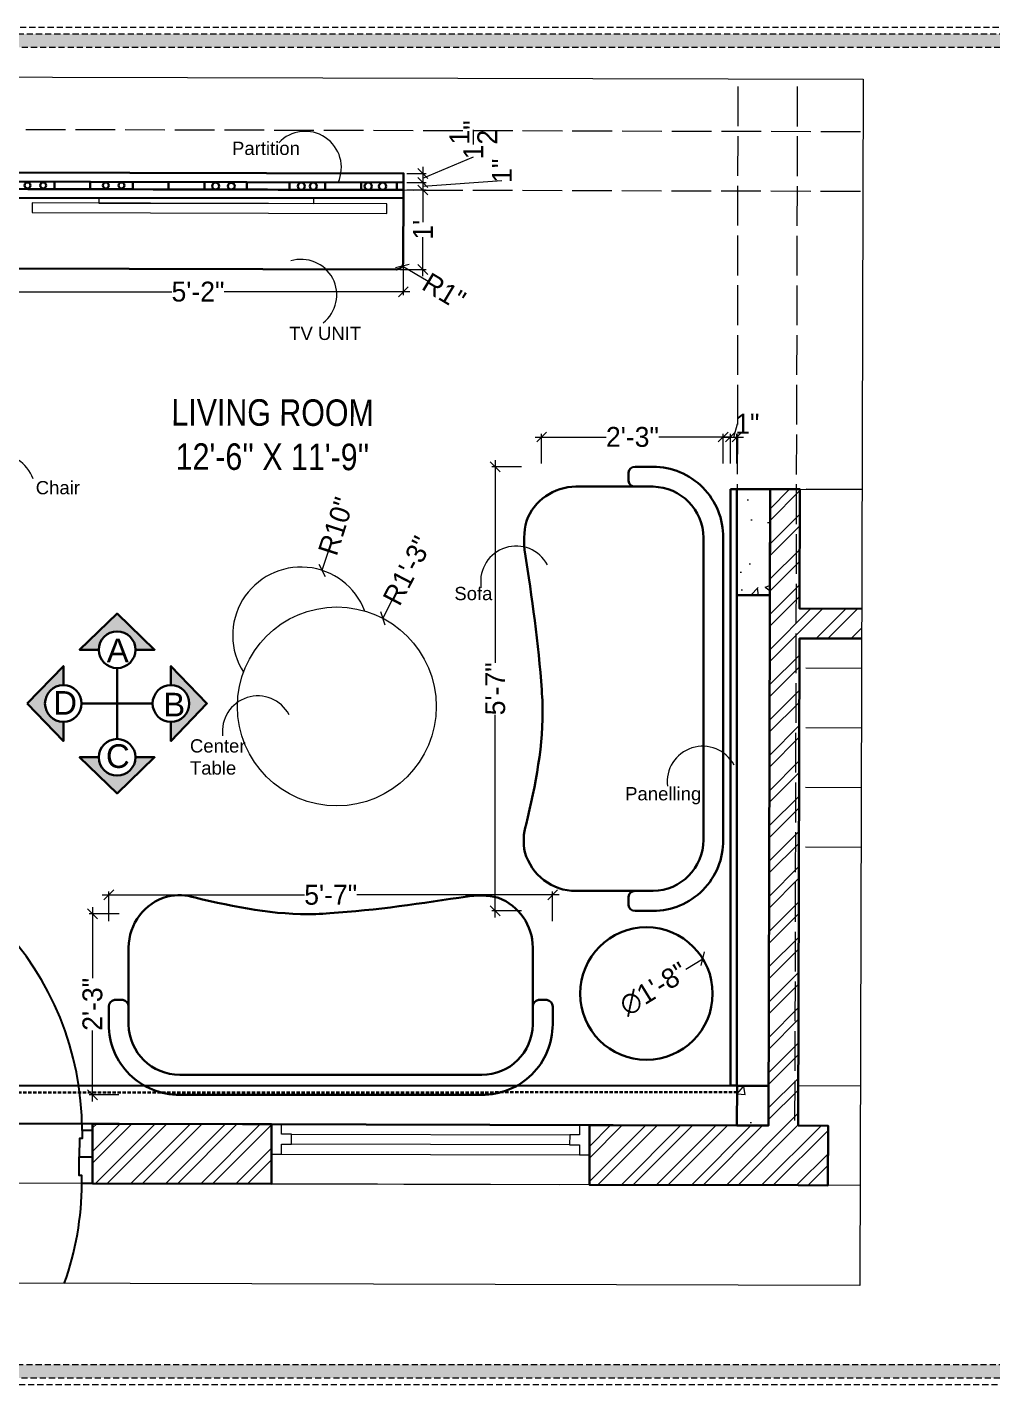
# Model space of a CAD drawing. Header units: millimetres. Extents: x 35877 to 3066687, y -650199 to -40525.
# Drawn here: x 147423.2 to 147568.8, y -179311.9 to -179107.1 of the extents above; entities that cross this region are included whole.
import ezdxf

# ---------------------------------------------------------------- set-up
doc = ezdxf.new("R2010")
doc.units = ezdxf.units.MM
doc.header["$MEASUREMENT"] = 0
doc.header["$PDMODE"] = 35
for name, pattern in [('00 . GROUND FLOOR$0$DASHED', [0.75, 0.5, -0.25]), ('ACAD_ISO02W100', [15, 12, -3]), ('DASHED', [0.75, 0.5, -0.25]), ('DASHEDX2', [1.5, 1, -0.5])]:
    doc.linetypes.add(name, pattern=pattern)
doc.layers.get('Defpoints').update_dxf_attribs({"color": 220})
for name, color, linetype in [('AR DOOR', 40, 'Continuous'), ('AR ELE-5', 134, 'Continuous'), ('AR HATCH-7', 7, 'Continuous')]:
    doc.layers.add(name, color=color, linetype=linetype)
for name, color, linetype, lineweight in [('dim05', 1, 'Continuous', 13), ('Dimension', 10, 'DASHEDX2', 20), ('ELEC.', 5, 'Continuous', 20), ('FIRST FLOOR ( DW_RAIL )', 7, 'Continuous', 9), ('FIRST FLOOR ( TEXT )', 7, 'Continuous', 9), ('FUR1', 22, 'Continuous', 0), ('FURNITURE', 32, 'Continuous', 9), ('furniture dimensions', 1, 'DASHED', 0), ('FURNITURE-1', 252, 'Continuous', 13), ('GDR_FLOATING COLUMN', 3, 'Continuous', 18), ('GROUND FLOOR', 7, 'Continuous', 9), ('GROUND FLOOR  ( PLINE )', 251, 'Continuous', 30), ('GROUND FLOOR ( DW_RAIL )', 7, 'Continuous', 9), ('GROUND FLOOR ( STAIR )', 251, 'Continuous', 9), ('Labelling', 1, 'Continuous', 25), ('Text', 7, 'Continuous', 15), ('wall', 7, 'Continuous', 30), ('XX~SLAB ( BEAM )~ ( DIM )', 7, 'Continuous', 9)]:
    doc.layers.add(name, color=color, linetype=linetype, lineweight=lineweight)
doc.styles.add('Arial', font='arial.ttf')
doc.styles.add('century g', font='GOTHIC.TTF')
doc.styles.add('KATHA', font='swissc.ttf')
doc.styles.get("Standard").update_dxf_attribs({"font": 'arial.ttf', "height": 6})
doc.dimstyles.new('Archana', dxfattribs={"dimtxt": 2, "dimasz": 0.75, "dimexe": 0.5, "dimexo": 0.5, "dimgap": 0, "dimtad": 0, "dimzin": 0, "dimdsep": 46, "dimlunit": 4, "dimtxsty": 'century g', "dimblk": 'OBLIQUE', "dimcen": 0, "dimdle": 1, "dimclrd": 256, "dimclre": 256, "dimclrt": 256, "dimadec": 0, "dimazin": 0, "dimtfac": 1, "dimtofl": 0, "dimtmove": 1, "dimatfit": 3, "dimfxl": 1, "dimfxlon": 1, "dimtolj": 1, "dimtzin": 0, "dimlwd": -1, "dimlwe": -1, "dimarcsym": 0})

# ---------------------------------------------------------------- blocks, each defined once
blk = doc.blocks.new('*U20')
for points in [[(0, 0), (0, 1120), (30, 1120), (30, 0)], [(-40, 0), (0, 0), (0, -30), (10, -30), (10, -100), (-40, -100)], [(1160, 0), (1120, 0), (1120, -30), (1110, -30), (1110, -100), (1160, -100)]]:
    blk.add_lwpolyline(points, close=True)
at = {"layer": 'AR ELE-5', "linetype": 'ByBlock', "ltscale": 15}
blk.add_arc((-1.6, -0.7), 1121.6, 0.0347, 87.627, dxfattribs=at)
blk = doc.blocks.new('_Oblique')
at = {"layer": 'wall', "color": 0, "lineweight": -2}
blk.add_line((-0.5, -0.5), (0.5, 0.5), dxfattribs=at)
blk = doc.blocks.new('*D278')
at = {"layer": 'Defpoints', "color": 0, "linetype": 'Continuous', "lineweight": 0, "transparency": 16777216}
for p in [(147479.98, -179129.17, 0.05), (147479.98, -179130.56, 0.05), (147482.91, -179130.56)]:
    blk.add_point(p, dxfattribs=at)
at = {"layer": 'furniture dimensions', "color": 5, "linetype": 'Continuous', "transparency": 16777216}
for p, q in [((147482.91, -179129.87), (147490.52, -179126.65)), ((147482.91, -179128.17), (147482.91, -179131.56)), ((147480.48, -179130.56), (147483.41, -179130.56))]:
    blk.add_line(p, q, dxfattribs=at)
at = {"layer": 'furniture dimensions', "color": 5, "linetype": 'ByBlock', "transparency": 16777216}
blk.add_line((147480.48, -179129.17), (147483.41, -179129.17), dxfattribs=at)
at = {"layer": 'furniture dimensions', "color": 5, "linetype": 'Continuous', "transparency": 16777216, "xscale": 1.5, "yscale": 1.5, "zscale": 1.5}
for p, rotation in [((147482.91, -179129.17), 90), ((147482.91, -179130.56), 270)]:
    blk.add_blockref('_Oblique', p, dxfattribs=dict(at, rotation=rotation))
at = {"layer": 'furniture dimensions', "linetype": 'Continuous', "lineweight": 0, "transparency": 16777216, "insert": (147490.52, -179124.11), "char_height": 3, "attachment_point": 5, "rotation": 90, "style": 'century g'}
blk.add_mtext('\\A1;1{\\H1x;\\S1/2;}"', dxfattribs=at)
blk = doc.blocks.new('*D279')
at = {"layer": 'Defpoints', "color": 0, "linetype": 'Continuous', "lineweight": 0, "transparency": 16777216}
for p in [(147479.97, -179131.67, 0.05), (147478.94, -179143.67, 0.05), (147482.91, -179143.67)]:
    blk.add_point(p, dxfattribs=at)
at = {"layer": 'furniture dimensions', "color": 5, "linetype": 'Continuous', "transparency": 16777216}
for p, q in [((147482.91, -179130.67), (147482.91, -179136.53)), ((147482.91, -179144.67), (147482.91, -179138.81)), ((147479.44, -179143.67), (147483.41, -179143.67))]:
    blk.add_line(p, q, dxfattribs=at)
at = {"layer": 'furniture dimensions', "color": 5, "linetype": 'ByBlock', "transparency": 16777216}
blk.add_line((147480.47, -179131.67), (147483.41, -179131.67), dxfattribs=at)
at = {"layer": 'furniture dimensions', "color": 5, "linetype": 'Continuous', "transparency": 16777216, "xscale": 1.5, "yscale": 1.5, "zscale": 1.5}
for p, rotation in [((147482.91, -179131.67), 90), ((147482.91, -179143.67), 270)]:
    blk.add_blockref('_Oblique', p, dxfattribs=dict(at, rotation=rotation))
at = {"layer": 'furniture dimensions', "linetype": 'Continuous', "lineweight": 0, "transparency": 16777216, "insert": (147482.91, -179137.67), "char_height": 3, "attachment_point": 5, "rotation": 90, "style": 'century g'}
blk.add_mtext("\\A1;1'", dxfattribs=at)
blk = doc.blocks.new('*D288')
at = {"layer": 'Defpoints', "color": 0, "linetype": 'Continuous', "lineweight": 0, "transparency": 16777216}
for p in [(147417.97, -179140.52, 0.05), (147479.95, -179141.04, 0.05), (147479.95, -179147.02)]:
    blk.add_point(p, dxfattribs=at)
at = {"layer": 'furniture dimensions', "color": 5, "linetype": 'ByBlock', "transparency": 16777216}
blk.add_line((147417.97, -179143.02), (147417.97, -179147.52), dxfattribs=at)
at = {"layer": 'furniture dimensions', "color": 5, "linetype": 'Continuous', "transparency": 16777216}
for p, q in [((147479.95, -179143.02), (147479.95, -179147.52)), ((147416.97, -179147.02), (147445.02, -179147.02)), ((147480.95, -179147.02), (147452.89, -179147.02))]:
    blk.add_line(p, q, dxfattribs=at)
at = {"layer": 'furniture dimensions', "color": 5, "linetype": 'Continuous', "transparency": 16777216, "xscale": 1.5, "yscale": 1.5, "zscale": 1.5, "rotation": 180}
blk.add_blockref('_Oblique', (147417.97, -179147.02), dxfattribs=at)
at = {"layer": 'furniture dimensions', "color": 5, "linetype": 'Continuous', "transparency": 16777216, "xscale": 1.5, "yscale": 1.5, "zscale": 1.5}
blk.add_blockref('_Oblique', (147479.95, -179147.02), dxfattribs=at)
at = {"layer": 'furniture dimensions', "linetype": 'Continuous', "lineweight": 0, "transparency": 16777216, "insert": (147448.96, -179147.02), "char_height": 3, "attachment_point": 5, "style": 'century g'}
blk.add_mtext('\\A1;5\'-2"', dxfattribs=at)
blk = doc.blocks.new('maya')
at = {"layer": 'Dimension', "true_color": 0xd39e00, "transparency": 33554687}
h = blk.add_hatch(color=42, dxfattribs=at)
h.paths.add_polyline_path([(148081.66, -180873.98), (148081.66, -181093.67), (148393.79, -181093.67), (148393.79, -180873.98)])
h.paths.add_polyline_path([(148083.85, -180876.17), (148391.6, -180876.17), (148391.6, -181091.48), (148083.85, -181091.48)], flags=16)
at = {"layer": 'Dimension', "color": 42, "true_color": 0xd39e00, "transparency": 33554687, "elevation": 0.12}
for points in [[(148080.57, -180872.88), (148394.88, -180872.88), (148394.88, -181094.77), (148080.57, -181094.77)], [(148081.66, -180873.98), (148393.79, -180873.98), (148393.79, -181093.67), (148081.66, -181093.67)], [(148083.85, -180876.17), (148391.6, -180876.17), (148391.6, -181091.48), (148083.85, -181091.48)]]:
    blk.add_lwpolyline(points, close=True, dxfattribs=at)
blk = doc.blocks.new('*D369')
at = {"layer": 'Defpoints', "color": 0, "linetype": 'Continuous', "lineweight": 0, "transparency": 16777216}
for p in [(147502.49, -179238.02), (147435.49, -179256.22, 2.39), (147502.49, -179257.57, 2.39)]:
    blk.add_point(p, dxfattribs=at)
at = {"layer": 'furniture dimensions', "color": 5, "linetype": 'ByBlock', "transparency": 16777216}
blk.add_line((147435.49, -179241.99), (147435.49, -179237.52), dxfattribs=at)
at = {"layer": 'furniture dimensions', "color": 5, "linetype": 'Continuous', "transparency": 16777216}
for p, q in [((147502.49, -179241.99), (147502.49, -179237.52)), ((147434.49, -179238.02), (147465.06, -179238.02)), ((147503.49, -179238.02), (147472.93, -179238.02))]:
    blk.add_line(p, q, dxfattribs=at)
at = {"layer": 'furniture dimensions', "color": 5, "linetype": 'Continuous', "transparency": 16777216, "xscale": 1.5, "yscale": 1.5, "zscale": 1.5, "rotation": 180}
blk.add_blockref('_Oblique', (147435.49, -179238.02), dxfattribs=at)
at = {"layer": 'furniture dimensions', "color": 5, "linetype": 'Continuous', "transparency": 16777216, "xscale": 1.5, "yscale": 1.5, "zscale": 1.5}
blk.add_blockref('_Oblique', (147502.49, -179238.02), dxfattribs=at)
at = {"layer": 'furniture dimensions', "linetype": 'Continuous', "lineweight": 0, "transparency": 16777216, "insert": (147468.99, -179238.02), "char_height": 3, "attachment_point": 5, "style": 'century g'}
blk.add_mtext('\\A1;5\'-7"', dxfattribs=at)
blk = doc.blocks.new('*D370')
at = {"layer": 'Defpoints', "color": 0, "linetype": 'Continuous', "lineweight": 0, "transparency": 16777216}
for p in [(147493.83, -179173.43), (147515.34, -179173.43, 3.75), (147515.34, -179240.43, 2.39)]:
    blk.add_point(p, dxfattribs=at)
at = {"layer": 'furniture dimensions', "color": 5, "linetype": 'Continuous', "transparency": 16777216}
for p, q in [((147497.77, -179173.43), (147493.33, -179173.43)), ((147493.83, -179172.43), (147493.83, -179203)), ((147493.83, -179241.43), (147493.83, -179210.86))]:
    blk.add_line(p, q, dxfattribs=at)
at = {"layer": 'furniture dimensions', "color": 5, "linetype": 'ByBlock', "transparency": 16777216}
blk.add_line((147497.8, -179240.43), (147493.33, -179240.43), dxfattribs=at)
at = {"layer": 'furniture dimensions', "color": 5, "linetype": 'Continuous', "transparency": 16777216, "xscale": 1.5, "yscale": 1.5, "zscale": 1.5}
for p, rotation in [((147493.83, -179173.43), 90), ((147493.83, -179240.43), 270)]:
    blk.add_blockref('_Oblique', p, dxfattribs=dict(at, rotation=rotation))
at = {"layer": 'furniture dimensions', "linetype": 'Continuous', "lineweight": 0, "transparency": 16777216, "insert": (147493.83, -179206.93), "char_height": 3, "attachment_point": 5, "rotation": 90, "style": 'century g'}
blk.add_mtext('\\A1;5\'-7"', dxfattribs=at)
blk = doc.blocks.new('*D371')
at = {"layer": 'Defpoints', "color": 0, "linetype": 'Continuous', "lineweight": 0, "transparency": 16777216}
for p in [(147525.14, -179247.65), (147508.13, -179258.17)]:
    blk.add_point(p, dxfattribs=at)
at = {"layer": 'furniture dimensions', "color": 5, "linetype": 'Continuous', "transparency": 16777216}
blk.add_line((147522.59, -179249.22), (147525.14, -179247.65), dxfattribs=at)
at = {"layer": 'furniture dimensions', "color": 5, "linetype": 'Continuous', "transparency": 16777216, "xscale": 1.5, "yscale": 1.5, "zscale": 1.5, "rotation": 31.73882709849194}
blk.add_blockref('_Oblique', (147525.14, -179247.65), dxfattribs=at)
at = {"layer": 'furniture dimensions', "linetype": 'Continuous', "lineweight": 0, "transparency": 16777216, "insert": (147517.73, -179252.23), "char_height": 3, "attachment_point": 5, "rotation": 31.7388, "style": 'century g'}
blk.add_mtext('\\A1;∅1\'-8"', dxfattribs=at)
blk = doc.blocks.new('*D372')
at = {"layer": 'Defpoints', "color": 0, "linetype": 'Continuous', "lineweight": 0, "transparency": 16777216}
for p in [(147463.7, -179240.89, 1.38), (147433.04, -179268.18), (147463.73, -179268.18, 1.87)]:
    blk.add_point(p, dxfattribs=at)
at = {"layer": 'furniture dimensions', "color": 5, "linetype": 'ByBlock', "transparency": 16777216}
blk.add_line((147437.04, -179240.89), (147432.54, -179240.89), dxfattribs=at)
at = {"layer": 'furniture dimensions', "color": 5, "linetype": 'Continuous', "transparency": 16777216}
for p, q in [((147433.04, -179239.89), (147433.04, -179250.58)), ((147433.04, -179269.18), (147433.04, -179258.49)), ((147437.03, -179268.18), (147432.54, -179268.18))]:
    blk.add_line(p, q, dxfattribs=at)
at = {"layer": 'furniture dimensions', "color": 5, "linetype": 'Continuous', "transparency": 16777216, "xscale": 1.5, "yscale": 1.5, "zscale": 1.5}
for p, rotation in [((147433.04, -179240.89), 90), ((147433.04, -179268.18), 270)]:
    blk.add_blockref('_Oblique', p, dxfattribs=dict(at, rotation=rotation))
at = {"layer": 'furniture dimensions', "linetype": 'Continuous', "lineweight": 0, "transparency": 16777216, "insert": (147433.04, -179254.53), "char_height": 3, "attachment_point": 5, "rotation": 90, "style": 'century g'}
blk.add_mtext('\\A1;2\'-3"', dxfattribs=at)
blk = doc.blocks.new('*D373')
at = {"layer": 'Defpoints', "color": 0, "linetype": 'Continuous', "lineweight": 0, "transparency": 16777216}
for p in [(147528.23, -179168.94), (147500.83, -179206.86, 1.5), (147528.23, -179206.93, 1.54)]:
    blk.add_point(p, dxfattribs=at)
at = {"layer": 'furniture dimensions', "color": 5, "linetype": 'Continuous', "transparency": 16777216}
for p, q in [((147499.83, -179168.94), (147510.58, -179168.94)), ((147529.23, -179168.94), (147518.49, -179168.94)), ((147528.23, -179172.93), (147528.23, -179168.44))]:
    blk.add_line(p, q, dxfattribs=at)
at = {"layer": 'furniture dimensions', "color": 5, "linetype": 'ByBlock', "transparency": 16777216}
blk.add_line((147500.83, -179172.93), (147500.83, -179168.44), dxfattribs=at)
at = {"layer": 'furniture dimensions', "color": 5, "linetype": 'Continuous', "transparency": 16777216, "xscale": 1.5, "yscale": 1.5, "zscale": 1.5, "rotation": 180}
blk.add_blockref('_Oblique', (147500.83, -179168.94), dxfattribs=at)
at = {"layer": 'furniture dimensions', "color": 5, "linetype": 'Continuous', "transparency": 16777216, "xscale": 1.5, "yscale": 1.5, "zscale": 1.5}
blk.add_blockref('_Oblique', (147528.23, -179168.94), dxfattribs=at)
at = {"layer": 'furniture dimensions', "linetype": 'Continuous', "lineweight": 0, "transparency": 16777216, "insert": (147514.53, -179168.94), "char_height": 3, "attachment_point": 5, "style": 'century g'}
blk.add_mtext('\\A1;2\'-3"', dxfattribs=at)
blk = doc.blocks.new('*D374')
at = {"layer": 'Defpoints', "color": 0, "linetype": 'Continuous', "lineweight": 0, "transparency": 16777216}
for p in [(147476.84, -179196.28, 0.12), (147469.92, -179209.58, 0.12)]:
    blk.add_point(p, dxfattribs=at)
at = {"layer": 'furniture dimensions', "color": 5, "linetype": 'Continuous', "transparency": 16777216}
blk.add_line((147478.23, -179193.62), (147476.84, -179196.28), dxfattribs=at)
at = {"layer": 'furniture dimensions', "color": 5, "linetype": 'Continuous', "transparency": 16777216, "xscale": 1.5, "yscale": 1.5, "zscale": 1.5, "rotation": 242.5170830313017}
blk.add_blockref('_Oblique', (147476.84, -179196.28), dxfattribs=at)
at = {"layer": 'furniture dimensions', "linetype": 'Continuous', "lineweight": 0, "transparency": 16777216, "insert": (147480.58, -179189.1), "char_height": 3, "attachment_point": 5, "rotation": 62.5171, "style": 'century g'}
blk.add_mtext('\\A1;R1\'-3"', dxfattribs=at)
blk = doc.blocks.new('*D375')
at = {"layer": 'Defpoints', "color": 0, "linetype": 'Continuous', "lineweight": 0, "transparency": 16777216}
for p in [(147467.67, -179189.06, 0.12), (147464.51, -179198.87, 0.12)]:
    blk.add_point(p, dxfattribs=at)
at = {"layer": 'furniture dimensions', "color": 5, "linetype": 'Continuous', "transparency": 16777216}
blk.add_line((147468.59, -179186.2), (147467.67, -179189.06), dxfattribs=at)
at = {"layer": 'furniture dimensions', "color": 5, "linetype": 'Continuous', "transparency": 16777216, "xscale": 1.5, "yscale": 1.5, "zscale": 1.5, "rotation": 252.1564000647287}
blk.add_blockref('_Oblique', (147467.67, -179189.06), dxfattribs=at)
at = {"layer": 'furniture dimensions', "linetype": 'Continuous', "lineweight": 0, "transparency": 16777216, "insert": (147469.81, -179182.4), "char_height": 3, "attachment_point": 5, "rotation": 72.1564, "style": 'century g'}
blk.add_mtext('\\A1;R10"', dxfattribs=at)
blk = doc.blocks.new('*D376')
at = {"layer": 'Defpoints', "color": 0, "linetype": 'Continuous', "lineweight": 0, "transparency": 16777216}
for p in [(147479.98, -179130.56, 0.05), (147479.97, -179131.67, 0.05), (147482.91, -179131.67)]:
    blk.add_point(p, dxfattribs=at)
at = {"layer": 'furniture dimensions', "color": 5, "linetype": 'ByBlock', "transparency": 16777216}
blk.add_line((147480.48, -179130.56), (147483.41, -179130.56), dxfattribs=at)
at = {"layer": 'furniture dimensions', "color": 5, "linetype": 'Continuous', "transparency": 16777216}
for p, q in [((147482.91, -179129.56), (147482.91, -179132.67)), ((147482.91, -179131.12), (147494.82, -179130.22)), ((147480.47, -179131.67), (147483.41, -179131.67))]:
    blk.add_line(p, q, dxfattribs=at)
at = {"layer": 'furniture dimensions', "color": 5, "linetype": 'Continuous', "transparency": 16777216, "xscale": 1.5, "yscale": 1.5, "zscale": 1.5}
for p, rotation in [((147482.91, -179130.56), 90), ((147482.91, -179131.67), 270)]:
    blk.add_blockref('_Oblique', p, dxfattribs=dict(at, rotation=rotation))
at = {"layer": 'furniture dimensions', "linetype": 'Continuous', "lineweight": 0, "transparency": 16777216, "insert": (147494.82, -179128.77), "char_height": 3, "attachment_point": 5, "rotation": 90, "style": 'century g'}
blk.add_mtext('\\A1;1"', dxfattribs=at)
blk = doc.blocks.new('*D378')
at = {"layer": 'Defpoints', "color": 0, "linetype": 'Continuous', "lineweight": 0, "transparency": 16777216}
for p in [(147478.95, -179142.66, 0.05), (147479.8, -179143.18, 0.05)]:
    blk.add_point(p, dxfattribs=at)
at = {"layer": 'furniture dimensions', "color": 5, "linetype": 'Continuous', "transparency": 16777216}
blk.add_line((147483.69, -179145.5), (147479.8, -179143.18), dxfattribs=at)
at = {"layer": 'furniture dimensions', "color": 5, "linetype": 'Continuous', "transparency": 16777216, "xscale": 1.5, "yscale": 1.5, "zscale": 1.5, "rotation": 149.0971470180301}
blk.add_blockref('_Oblique', (147479.8, -179143.18), dxfattribs=at)
at = {"layer": 'furniture dimensions', "linetype": 'Continuous', "lineweight": 0, "transparency": 16777216, "insert": (147486.11, -179146.95), "char_height": 3, "attachment_point": 5, "rotation": 329.0971, "style": 'century g'}
blk.add_mtext('\\A1;R1"', dxfattribs=at)
blk = doc.blocks.new('*D895')
at = {"layer": 'Defpoints', "color": 0, "linetype": 'Continuous', "lineweight": 0, "transparency": 16777216}
for p in [(147530.31, -179168.94), (147529.31, -179176.8, 0.05), (147530.31, -179176.8, 0.05)]:
    blk.add_point(p, dxfattribs=at)
at = {"layer": 'furniture dimensions', "color": 5, "linetype": 'Continuous', "transparency": 16777216}
for p, q in [((147529.81, -179168.94), (147530.41, -179166.94)), ((147528.31, -179168.94), (147531.31, -179168.94)), ((147530.31, -179172.94), (147530.31, -179168.44))]:
    blk.add_line(p, q, dxfattribs=at)
at = {"layer": 'furniture dimensions', "color": 5, "linetype": 'ByBlock', "transparency": 16777216}
blk.add_line((147529.31, -179172.94), (147529.31, -179168.44), dxfattribs=at)
at = {"layer": 'furniture dimensions', "color": 5, "linetype": 'Continuous', "transparency": 16777216, "xscale": 1.5, "yscale": 1.5, "zscale": 1.5, "rotation": 180}
blk.add_blockref('_Oblique', (147529.31, -179168.94), dxfattribs=at)
at = {"layer": 'furniture dimensions', "color": 5, "linetype": 'Continuous', "transparency": 16777216, "xscale": 1.5, "yscale": 1.5, "zscale": 1.5}
blk.add_blockref('_Oblique', (147530.31, -179168.94), dxfattribs=at)
at = {"layer": 'furniture dimensions', "linetype": 'Continuous', "lineweight": 0, "transparency": 16777216, "insert": (147531.87, -179166.94), "char_height": 3, "attachment_point": 5, "style": 'century g'}
blk.add_mtext('\\A1;1"', dxfattribs=at)

msp = doc.modelspace()

# ---------------------------------------------------------------- hatches: boundary and pattern name
at = {"layer": 'AR HATCH-7', "lineweight": 0, "true_color": 0x939598, "transparency": 33554687}
h = msp.add_hatch(dxfattribs=at)
h.set_pattern_fill('ANSI32', color=252, scale=10)
h.set_pattern_definition([(45, (-476.512, 1793.385), (-2.65165043, 2.65165043), []), (45, (-474.744, 1793.385), (-2.65165043, 2.65165043), [])])
h.paths.add_polyline_path([(147460.0622, -179272.6225), (147433.0623, -179272.5528), (147433.039, -179281.5527), (147460.0389, -179281.6225)])
h.paths.add_polyline_path([(147544.0619, -179272.8395), (147539.5619, -179272.8279), (147539.7518, -179199.3281), (147549.1174, -179199.3523), (147549.1291, -179194.8523), (147539.7634, -179194.8281), (147539.8099, -179176.8282), (147535.3099, -179176.8166), (147535.2686, -179192.8165), (147535.0619, -179272.8162), (147530.062, -179272.8033), (147520.5644, -179272.7788), (147511.0644, -179272.7766), (147511.0644, -179272.7543), (147508.062, -179272.7465), (147508.0504, -179277.2465), (147508.0388, -179281.7465), (147539.5387, -179281.8278), (147544.0387, -179281.8395)])
at = {"layer": 'FURNITURE-1', "lineweight": 0, "true_color": 0xc7c8ca, "transparency": 33554687}
h = msp.add_hatch(dxfattribs=at)
h.set_pattern_fill('AR-CONC', color=9, scale=2)
h.set_pattern_definition([(50, (-476.512, 1793.385), (14.34520365, -1.2550427), [1.5, -16.5]), (355, (-476.512, 1793.385), (-2.7750267, 15.0438427), [1.2, -13.2]), (100.4514445, (-475.317, 1793.28), (11.5701769, 13.7887998), [1.2748038, -14.0228422]), (46.1842, (-476.512, 1797.385), (21.3448266, -3.3103856), [2.25, -24.75]), (96.635635, (-474.733, 1797.11), (18.693239, 19.482372), [1.9122068, -21.0342752]), (351.184164, (-476.512, 1797.385), (18.693239, 19.482372), [1.8, -19.8]), (21, (-474.512, 1796.385), (11.93814104, -8.0523778), [1.5, -16.5]), (326, (-474.512, 1796.385), (4.8663066, 14.5030009), [1.2, -13.2]), (71.451445, (-473.517, 1795.714), (16.8044475, 6.45062306), [1.2748038, -14.0228422]), (37.5, (-476.512, 1793.385), (0.24319711, 6.65787708), [0, -13.04, 0, -13.4, 0, -13.25]), (7.5, (-476.512, 1793.385), (5.26139075, 7.88823424), [0, -7.64, 0, -12.74, 0, -5.05]), (327.5, (-480.972, 1793.385), (10.67644872, -0.45109743), [0, -5, 0, -15.6, 0, -20.7]), (317.5, (-482.972, 1793.385), (11.6637234, 2.00209965), [0, -6.5, 0, -10.36, 0, -14.7])])
h.paths.add_polyline_path([(147385.0779, -179266.4288), (147376.078, -179266.4056), (147376.0392, -179281.4055), (147385.0392, -179281.4288), (147385.0495, -179277.4288), (147385.0599, -179273.4288)])
h.paths.add_polyline_path([(147385.4654, -179116.4293), (147376.4654, -179116.4061), (147376.4267, -179131.406), (147385.4266, -179131.4293)])
h.paths.add_polyline_path([(147535.3099, -179176.8166), (147530.3099, -179176.8036), (147530.2686, -179192.8036), (147535.2686, -179192.8036)])
h.paths.add_polyline_path([(147445.7727, -179166.3297), (147477.3986, -179166.4113)])
h = msp.add_hatch(dxfattribs=at)
h.set_pattern_fill('AR-CONC', color=9, scale=2)
h.set_pattern_definition([(50, (-500.159, 1793.385), (14.34520365, -1.2550427), [1.5, -16.5]), (355, (-500.159, 1793.385), (-2.7750267, 15.0438427), [1.2, -13.2]), (100.4514445, (-498.963, 1793.28), (11.5701769, 13.7887998), [1.2748038, -14.0228422]), (46.1842, (-500.159, 1797.385), (21.3448266, -3.3103856), [2.25, -24.75]), (96.635635, (-498.38, 1797.11), (18.693239, 19.482372), [1.9122068, -21.0342752]), (351.184164, (-500.16, 1797.385), (18.693239, 19.482372), [1.8, -19.8]), (21, (-498.159, 1796.385), (11.93814104, -8.0523778), [1.5, -16.5]), (326, (-498.159, 1796.385), (4.8663066, 14.5030009), [1.2, -13.2]), (71.451445, (-497.164, 1795.714), (16.8044475, 6.45062306), [1.2748038, -14.0228422]), (37.5, (-500.159, 1793.385), (0.24319711, 6.65787708), [0, -13.04, 0, -13.4, 0, -13.25]), (7.5, (-500.159, 1793.385), (5.26139075, 7.88823424), [0, -7.64, 0, -12.74, 0, -5.05]), (327.5, (-504.619, 1793.385), (10.67644872, -0.45109743), [0, -5, 0, -15.6, 0, -20.7]), (317.5, (-506.619, 1793.385), (11.6637234, 2.00209965), [0, -6.5, 0, -10.36, 0, -14.7])])
h.paths.add_polyline_path([(147535.0619, -179266.9635), (147530.077, -179266.9635), (147530.077, -179272.8162), (147535.0619, -179272.8162)])
at = {"layer": 'Text', "true_color": 0x939598, "transparency": 33554687}
h = msp.add_hatch(color=252, dxfattribs=at)
h.dxf.hatch_style = 1
h.paths.add_polyline_path([(147436.7539, -179195.5873), (147431.091, -179201.0294), (147433.9874, -179201.0294, -1), (147439.5204, -179201.0294), (147442.4168, -179201.0294)])
h.paths.add_polyline_path([(147444.8715, -179203.4841), (147444.8715, -179206.3805, -0.41421356), (147447.638, -179209.147, -0.41421356), (147444.8715, -179211.9135), (147444.8715, -179214.8099), (147450.3136, -179209.147)])
h.paths.add_polyline_path([(147442.4168, -179217.2646), (147439.5204, -179217.2646, -1), (147433.9874, -179217.2646), (147431.091, -179217.2646), (147436.7539, -179222.7067)])
h.paths.add_polyline_path([(147425.8698, -179209.147, -0.41421356), (147428.6363, -179206.3805), (147428.6363, -179203.4841), (147423.1942, -179209.147), (147428.6363, -179214.8099), (147428.6363, -179211.9135, -0.41421356)])

# ---------------------------------------------------------------- linework, layer by layer
at = {"lineweight": 9, "transparency": 33554687, "elevation": 0.0495}
for points in [[(147466.4325, -179133.7255), (147466.4345, -179132.9596), (147433.9977, -179132.8758), (147433.9957, -179133.6417)], [(147477.4645, -179135.2131), (147477.4683, -179133.7664), (147423.9245, -179133.6281), (147423.9208, -179135.0748)]]:
    msp.add_lwpolyline(points, close=True, dxfattribs=at)
at = {"transparency": 33554687, "elevation": 0.0495}
msp.add_lwpolyline([(147433.039, -179281.5527), (147431.439, -179281.5486), (147431.4421, -179280.3486), (147431.0421, -179280.3476), (147431.0494, -179277.5476), (147433.0494, -179277.5528)], close=True, dxfattribs=at)
at = {"layer": 'AR ELE-5', "linetype": 'ByBlock', "ltscale": 15, "transparency": 33554687}
msp.add_arc((147386.5736, -179281.4055, 0.0495), 44.8657, 340.168454, 359.817268, dxfattribs=at)
at = {"layer": 'ELEC.', "transparency": 33554687}
msp.add_arc((147465.1398, -179128.2852, 0.099), 5.462, 335.589083, 136.897177, dxfattribs=at)
at = {"layer": 'FIRST FLOOR ( DW_RAIL )', "lineweight": 0, "transparency": 33554687, "elevation": 0.0495}
msp.add_lwpolyline([(147365.7521, -179114.4926), (147549.3451, -179114.9668), (147548.8654, -179296.9367), (147365.2724, -179296.4624)], close=True, dxfattribs=at)
at = {"layer": 'FUR1', "color": 252, "true_color": 0x939598, "transparency": 33554687}
for centre, start, end in [((147464.5424, -179147.4942), 308.085326, 107.115472), ((147418.9925, -179176.978), 18.915488, 177.945634), ((147496.9799, -179190.7458), 28.148476, 187.178623), ((147457.9909, -179213.3624), 28.148476, 187.178623), ((147525.1377, -179220.9508), 28.148476, 187.178623)]:
    msp.add_arc(centre, 5.3571, start, end, dxfattribs=at)
at = {"layer": 'FURNITURE', "color": 18, "lineweight": 30, "true_color": 0x000000, "transparency": 33554687}
for p, q in [((147427.3009, -179130.5635, 0.0495), (147427.3009, -179131.5349, 0.0495)), ((147432.7093, -179130.5636, 0.0495), (147432.7093, -179131.5522, 0.0495)), ((147439.1189, -179130.5637, 0.0495), (147439.1189, -179131.5687, 0.0495)), ((147444.5279, -179130.5638, 0.0495), (147444.5279, -179131.5825, 0.0495)), ((147449.9369, -179130.5639, 0.0495), (147449.9369, -179131.5964, 0.0495)), ((147456.3459, -179130.564, 0.0495), (147456.3459, -179131.6129, 0.0495)), ((147462.7549, -179130.5641, 0.0495), (147462.7549, -179131.6229, 0.0495)), ((147468.1639, -179130.5642, 0.0495), (147468.1639, -179131.6432, 0.0495)), ((147473.5729, -179130.5643, 0.0495), (147473.5729, -179131.6571, 0.0495))]:
    msp.add_line(p, q, dxfattribs=at)
at = {"layer": 'FURNITURE', "lineweight": 30, "transparency": 33554687}
for p, q in [((147479.9738, -179131.6657, 0.0495), (147417.9693, -179131.5146, 0.0495)), ((147479.9454, -179142.6657, 0.0495), (147479.9738, -179131.6657, 0.0495)), ((147385.3956, -179143.4306, 0.0495), (147478.9428, -179143.6631, 0.0495)), ((147385.0773, -179266.8557, 0.0495), (147530.3094, -179266.7888, 0.0495)), ((147385.0624, -179272.4288, 0.0495), (147530.3017, -179272.8039, 0.0495))]:
    msp.add_line(p, q, dxfattribs=at)
at = {"layer": 'FURNITURE', "lineweight": 30, "transparency": 16777216}
for p, q in [((147517.6231, -179173.4304, 3.7496), (147514.9208, -179173.4304, 3.7496)), ((147513.9208, -179175.5546, 3.7496), (147513.9208, -179174.3063, 3.7496)), ((147506.0094, -179176.4304, 2.8629), (147514.9208, -179176.4304, 3.7496)), ((147517.6231, -179176.4304, 3.7496), (147514.9208, -179176.4304, 3.7496)), ((147525.2344, -179184.1464, -4.0705), (147525.2344, -179229.7144, -1.4147)), ((147528.2344, -179183.938, 0.1316), (147528.2344, -179229.9228, 2.9565)), ((147506.0094, -179237.4304, 2.8629), (147514.9208, -179237.4304, 3.7496)), ((147517.6231, -179237.4304, 2.3904), (147514.9208, -179237.4304, 2.3904)), ((147513.9208, -179238.3063, 3.7496), (147513.9208, -179239.5546, 3.7496)), ((147517.6231, -179240.4304, 2.3904), (147514.9208, -179240.4304, 2.3904)), ((147438.4929, -179245.953, 2.8629), (147438.4929, -179254.8644, 3.7496)), ((147499.4929, -179245.953, 2.8629), (147499.4929, -179254.8644, 3.7496)), ((147437.617, -179253.8644, 3.7496), (147436.3687, -179253.8644, 3.7496)), ((147500.3687, -179253.8644, 3.7496), (147501.617, -179253.8644, 3.7496)), ((147435.4929, -179257.5667, 2.3904), (147435.4929, -179254.8644, 2.3904)), ((147438.4929, -179257.5667, 2.3904), (147438.4929, -179254.8644, 2.3904)), ((147499.4929, -179257.5667, 3.7496), (147499.4929, -179254.8644, 3.7496)), ((147502.4929, -179257.5667, 3.7496), (147502.4929, -179254.8644, 3.7496)), ((147491.7769, -179265.178, -4.0705), (147446.2089, -179265.178, -1.4147)), ((147491.9853, -179268.178, 0.1316), (147446.0005, -179268.178, 2.9565))]:
    msp.add_line(p, q, dxfattribs=at)
at = {"layer": 'FURNITURE', "lineweight": 30, "transparency": 33554687, "elevation": 0.0495}
for points in [[(147417.9664, -179129.0144), (147479.9819, -179129.1735), (147479.9702, -179131.6735), (147417.9547, -179131.5144), (147417.9547, -179131.5133)], [(147532.5749, -179266.8098), (147532.5749, -179266.8098)]]:
    msp.add_lwpolyline(points, dxfattribs=at)
at = {"layer": 'FURNITURE', "color": 18, "lineweight": 30, "true_color": 0x000000, "transparency": 33554687, "elevation": 0.0495}
msp.add_lwpolyline([(147385.4294, -179130.3544), (147479.9738, -179130.5645), (147479.9738, -179131.6657), (147385.4267, -179131.4303)], close=True, dxfattribs=at)
at = {"layer": 'FURNITURE', "lineweight": 25, "transparency": 33554687, "elevation": 0.0495}
msp.add_lwpolyline([(147385.4331, -179131.4293), (147479.9702, -179131.6735), (147479.9702, -179132.9177), (147385.4292, -179132.9177)], close=True, dxfattribs=at)
at = {"layer": 'FURNITURE', "lineweight": 30, "transparency": 33554687, "elevation": 0.0495}
msp.add_lwpolyline([(147529.3099, -179176.8049), (147530.3099, -179176.8049), (147530.3099, -179266.799), (147529.3099, -179266.799)], close=True, dxfattribs=at)
at = {"layer": 'FURNITURE', "transparency": 33554687}
msp.add_circle((147469.9193, -179209.5844, 0.1188), 15, dxfattribs=at)
at = {"layer": 'FURNITURE', "lineweight": 30, "transparency": 16777216}
msp.add_circle((147516.6376, -179252.9072), 10.0007, dxfattribs=at)
at = {"layer": 'FURNITURE', "lineweight": 30, "transparency": 33554687}
msp.add_arc((147478.9454, -179142.6631, 0.0495), 1, 269.852004, 359.852004, dxfattribs=at)
at = {"layer": 'FURNITURE', "lineweight": 30, "transparency": 16777216}
for centre, radius, start, end in [((147514.9208, -179174.4392, 2.3904), 1.0088, 90, 172.426997), ((147517.6231, -179184.0422, 2.3904), 10.6118, 359.437304, 90), ((147514.9208, -179175.4216, 2.3904), 1.0088, 187.573003, 270), ((147506.0293, -179184.4504, 4.2221), 8.02, 90.142681, 159.426293), ((147517.5175, -179184.1464, 2.3904), 7.7169, 0, 89.099545), ((147510.5566, -179184.5482, 4.2221), 12.384, 166.380272, 189.494728), ((147506.2507, -179229.8249, -1.3219), 8.1339, 162.618345, 192.466718), ((147517.6231, -179229.8186, 2.3904), 10.6118, 270, 0.562696), ((147517.5175, -179229.7144, 2.3904), 7.7169, 270.900455, 0), ((147506.0293, -179229.4105, 2.8629), 8.02, 195.700879, 269.857319), ((147514.9208, -179238.4392, 2.3904), 1.0088, 90, 172.426997), ((147446.5128, -179245.9729, 2.8629), 8.02, 105.700879, 179.857319), ((147446.0984, -179246.1943, -1.3219), 8.1339, 72.618345, 102.466718), ((147491.3751, -179250.5002, 4.2221), 12.384, 76.380272, 99.494728), ((147491.4729, -179245.9729, 4.2221), 8.02, 0.142681, 69.426293), ((147514.9208, -179239.4216, 2.3904), 1.0088, 187.573003, 270), ((147436.5017, -179254.8644, 2.3904), 1.0088, 97.573003, 180), ((147437.4841, -179254.8644, 2.3904), 1.0088, 0, 82.426997), ((147500.5017, -179254.8644, 2.3904), 1.0088, 97.573003, 180), ((147501.4841, -179254.8644, 2.3904), 1.0088, 0, 82.426997), ((147446.1047, -179257.5667, 2.3904), 10.6118, 180, 270.562696), ((147446.2089, -179257.4611, 2.3904), 7.7169, 180.900455, 270), ((147491.8811, -179257.5667, 2.3904), 10.6118, 269.437304, 0), ((147491.7769, -179257.4611, 2.3904), 7.7169, 270, 359.099545)]:
    msp.add_arc(centre, radius, start, end, dxfattribs=at)
at = {"layer": 'FURNITURE', "transparency": 33554687}
msp.add_arc((147464.5104, -179198.8726, 0.1188), 10.3133, 20.909611, 212.672441, dxfattribs=at)
at = {"layer": 'FURNITURE', "lineweight": 30, "transparency": 16777216}
for points in [[(147498.2952, -179186.2865, 3.8912), (147499.3591, -179193.1685, 2.6621), (147500.4802, -179200.7531, 1.4103), (147501.3001, -179214.6973, 1.5915), (147499.8962, -179221.3971, 0.1233), (147498.4883, -179227.395, -1.3219)], [(147489.6368, -179238.2388, 3.8912), (147482.7548, -179239.3027, 2.6621), (147475.1702, -179240.4238, 1.4103), (147461.226, -179241.2437, 1.5915), (147454.5262, -179239.8398, 0.1233), (147448.5283, -179238.4318, -1.3219)]]:
    msp.add_open_spline(points, degree=3, knots=[1.8844998, 1.8844998, 1.8844998, 1.8844998, 22.97733312, 25.09559381, 43.70575449, 43.70575449, 43.70575449, 43.70575449], dxfattribs=at)
at = {"layer": 'furniture dimensions', "color": 42, "linetype": 'ByBlock', "lineweight": 30, "true_color": 0xd39e00, "transparency": 33554687}
msp.add_line((147478.9819, -179130.5644, 0.0495), (147478.9819, -179131.6632, 0.0495), dxfattribs=at)
for centre, radius in [((147423.2333, -179130.9728, 0.0495), 0.4552), ((147425.5969, -179130.9729, 0.0495), 0.4552), ((147435.0513, -179130.9726, 0.0495), 0.4552), ((147437.4149, -179130.9726, 0.0495), 0.4552), ((147451.6236, -179131.0796, 0.0495), 0.5157), ((147453.9878, -179131.0978, 0.0495), 0.509), ((147464.5634, -179131.098, 0.0495), 0.5338), ((147466.3664, -179131.098, 0.0495), 0.5338), ((147474.6601, -179131.1084, 0.0495), 0.5441), ((147476.8237, -179131.1111, 0.0495), 0.5467)]:
    msp.add_circle(centre, radius, dxfattribs=at)
at = {"layer": 'GDR_FLOATING COLUMN', "linetype": '00 . GROUND FLOOR$0$DASHED', "lineweight": 30, "transparency": 33554687}
msp.add_line((147385.0777, -179267.8557, 0.0495), (147530.3083, -179267.7888, 0.0495), dxfattribs=at)
at = {"layer": 'GROUND FLOOR', "color": 5, "transparency": 33554687}
msp.add_line((147549.1174, -179199.3523, 0.0495), (147539.7518, -179199.3281, 0.0495), dxfattribs=at)
at = {"layer": 'GROUND FLOOR', "linetype": 'ACAD_ISO02W100', "ltscale": 0.7, "transparency": 33554687}
msp.add_line((147433.0623, -179272.5528, 0.0495), (147385.0624, -179272.4288, 0.0495), dxfattribs=at)
at = {"layer": 'GROUND FLOOR', "transparency": 33554687}
for p, q in [((147433.0623, -179272.5528, 0.0495), (147433.039, -179281.5527, 0.0495)), ((147535.0619, -179272.8162, 0.0495), (147433.0623, -179272.5528, 0.0495)), ((147548.9043, -179281.852, 0.0495), (147376.0392, -179281.4055, 0.0495))]:
    msp.add_line(p, q, dxfattribs=at)
at = {"layer": 'GROUND FLOOR  ( PLINE )', "lineweight": 0, "transparency": 33554687}
msp.add_line((147548.9431, -179266.8521, 0.0495), (147539.5774, -179266.8279, 0.0495), dxfattribs=at)
at = {"layer": 'GROUND FLOOR  ( PLINE )', "transparency": 33554687, "elevation": 0.0495}
for points in [[(147549.1291, -179194.8523), (147539.7634, -179194.8281), (147539.8099, -179176.8282), (147535.3099, -179176.8166), (147535.0619, -179272.8162), (147508.062, -179272.7465), (147508.0388, -179281.7465), (147539.5387, -179281.8278)], [(147539.5619, -179272.8279), (147539.7518, -179199.3281), (147549.1174, -179199.3523)], [(147539.5387, -179281.8278), (147539.5387, -179281.8278), (147544.0387, -179281.8395), (147544.0619, -179272.8395), (147539.5619, -179272.8279)]]:
    msp.add_lwpolyline(points, dxfattribs=at)
msp.add_lwpolyline([(147433.0623, -179272.5528), (147460.0622, -179272.6225), (147460.0389, -179281.6225), (147433.039, -179281.5527)], close=True, dxfattribs=at)
at = {"layer": 'GROUND FLOOR ( DW_RAIL )', "transparency": 33554687, "elevation": 0.0495}
for points in [[(147460.0622, -179272.6225), (147508.062, -179272.7465), (147508.0388, -179281.7465), (147460.0389, -179281.6225)], [(147508.062, -179272.7465), (147506.562, -179272.7426), (147506.5582, -179274.2426), (147505.0582, -179274.2387), (147505.0543, -179275.7387), (147463.0544, -179275.6303), (147463.0583, -179274.1303), (147461.5583, -179274.1264), (147461.5622, -179272.6264), (147460.0622, -179272.6225), (147460.0506, -179277.1225), (147461.5506, -179277.1264), (147461.5544, -179275.6264), (147463.0544, -179275.6303), (147463.0583, -179274.1303), (147505.0582, -179274.2387), (147505.0543, -179275.7387), (147506.5543, -179275.7426), (147506.5504, -179277.2426), (147508.0504, -179277.2465), (147508.062, -179272.7465), (147460.0622, -179272.6225), (147460.0506, -179277.1225), (147508.0504, -179277.2465)]]:
    msp.add_lwpolyline(points, close=True, dxfattribs=at)
at = {"layer": 'GROUND FLOOR ( STAIR )', "color": 5, "linetype": 'ACAD_ISO02W100', "ltscale": 0.7, "transparency": 33554687}
for p, q in [((147549.1756, -179176.8524, 0.0495), (147539.8099, -179176.8282, 0.0495)), ((147549.1291, -179194.8523, 0.0495), (147539.7634, -179194.8281, 0.0495)), ((147549.1058, -179203.8523, 0.0495), (147539.7401, -179203.8281, 0.0495)), ((147549.0826, -179212.8523, 0.0495), (147539.7169, -179212.8281, 0.0495)), ((147549.0593, -179221.8522, 0.0495), (147539.6937, -179221.828, 0.0495)), ((147549.0361, -179230.8522, 0.0495), (147539.6704, -179230.828, 0.0495))]:
    msp.add_line(p, q, dxfattribs=at)
at = {"layer": 'Labelling', "color": 251, "linetype": 'ACAD_ISO02W100', "lineweight": 0, "ltscale": 0.5, "true_color": 0x636466, "transparency": 33554687}
for p, q in [((147530.3037, -179272.0533, 0.0495), (147530.4753, -179114.9181, 0.0495)), ((147539.0639, -179272.0759, 0.0495), (147539.4697, -179114.9413, 0.0495)), ((147385.4563, -179122.4293, 0.0495), (147549.3215, -179122.8526, 0.0495)), ((147385.4331, -179131.4293, 0.0495), (147549.2982, -179131.8525, 0.0495))]:
    msp.add_line(p, q, dxfattribs=at)
at = {"layer": 'Labelling', "lineweight": 30, "ltscale": 10, "transparency": 33554687, "elevation": 0.0495}
for points in [[(147530.3099, -179176.8036), (147535.3099, -179176.8166), (147535.2686, -179192.8165), (147530.2686, -179192.8036)], [(147530.3172, -179266.8033), (147535.0774, -179266.8163), (147535.0619, -179272.8162), (147530.3017, -179272.8033)]]:
    msp.add_lwpolyline(points, close=True, dxfattribs=at)
at = {"layer": 'Text', "color": 18, "lineweight": 30, "true_color": 0x000000, "transparency": 33554687}
msp.add_line((147431.4028, -179209.147), (147442.105, -179209.147), dxfattribs=at)
for points in [[(147439.5204, -179201.0294), (147442.4168, -179201.0294), (147436.7539, -179195.5873), (147431.091, -179201.0294), (147433.9874, -179201.0294)], [(147423.1942, -179209.147), (147428.6405, -179203.487), (147428.6383, -179206.3805)], [(147436.7539, -179214.4981), (147436.7539, -179203.7959)], [(147444.8695, -179206.3805), (147444.8673, -179203.487), (147450.3136, -179209.147), (147444.8673, -179214.807), (147444.8695, -179211.9135)], [(147450.3136, -179209.147), (147444.8673, -179203.487), (147444.8695, -179206.3805)], [(147423.1942, -179209.147), (147428.6405, -179214.807), (147428.6383, -179211.9135)], [(147450.3136, -179209.147), (147444.8673, -179214.807), (147444.8695, -179211.9135)], [(147439.5204, -179217.2646), (147442.4168, -179217.2646), (147436.7539, -179222.7067), (147431.091, -179217.2646), (147433.9874, -179217.2646)]]:
    msp.add_lwpolyline(points, dxfattribs=at)
for centre in [(147436.7539, -179201.0294), (147428.6363, -179209.147), (147444.8715, -179209.147), (147436.7539, -179217.2646)]:
    msp.add_circle(centre, 2.7665, dxfattribs=at)
at = {"layer": 'XX~SLAB ( BEAM )~ ( DIM )', "transparency": 33554687}
msp.add_line((147539.8099, -179176.8282, 0.0495), (147549.1756, -179176.8524, 0.0495), dxfattribs=at)
at = {"layer": 'XX~SLAB ( BEAM )~ ( DIM )', "transparency": 33554687, "elevation": 0.0495}
msp.add_lwpolyline([(147433.039, -179281.5527), (147503.5388, -179281.7348)], dxfattribs=at)

# ---------------------------------------------------------------- block references
at = {"layer": 'AR DOOR', "linetype": 'ByBlock', "lineweight": -2, "transparency": 33554687, "extrusion": (0, 0, -1), "xscale": -0.04000000000002399, "yscale": 0.04000000000002399, "zscale": -0.04000000000002399, "rotation": 0.1479963033906717}
msp.add_blockref('*U20', (-147386.6598, -179273.4329, -0.0495), dxfattribs=at)
at = {"layer": 'furniture dimensions', "color": 18, "lineweight": 0, "true_color": 0x000000, "transparency": 33554687, "xscale": 0.9231368446892723, "yscale": 0.9231368446892723, "zscale": 0.9231368446892723}
msp.add_blockref('maya', (10627.9356, -12136.6817, 0.0091), dxfattribs=at)

# ---------------------------------------------------------------- texts
at = {"layer": 'dim05', "color": 1, "lineweight": 0, "transparency": 33554687, "char_height": 2, "width": 14.682128, "attachment_point": 1}
for s, insert in [('Partition', (147454.0935, -179124.3833, 0.099)), ('TV UNIT', (147462.7245, -179152.3028)), ('Chair', (147424.4734, -179175.5803)), ('Sofa', (147487.6518, -179191.5513)), ('Center Table', (147447.748, -179214.5364)), ('Panelling', (147513.429, -179221.7564))]:
    msp.add_mtext(s, dxfattribs=dict(at, insert=insert))
at = {"layer": 'FIRST FLOOR ( TEXT )', "transparency": 33554687, "insert": (147460.2091, -179168.6089, 0.1683), "char_height": 4, "attachment_point": 5, "rotation": 359.852004, "style": 'KATHA'}
msp.add_mtext("LIVING ROOM\\P12'-6'' X 11'-9''", dxfattribs=at)
at = {"layer": 'Text', "transparency": 33554687, "char_height": 3.5674, "attachment_point": 1, "style": 'Arial'}
for s, insert in [('A ', (147435.1908, -179199.3523)), ('D', (147427.1077, -179207.2678, 60690.5759)), ('B', (147443.703, -179207.5205, -36831.306)), ('C', (147435.0634, -179215.2974, -36831.306))]:
    msp.add_mtext_dynamic_manual_height_columns(s, width=7.859724, gutter_width=11.1481, heights=[0], dxfattribs=dict(at, insert=insert))

# ---------------------------------------------------------------- dimensions: what is measured, and where the dimension line sits
at = {"layer": 'furniture dimensions', "color": 5, "linetype": 'Continuous', "lineweight": 0}
for base, p1, p2, picture, middle in [((147482.9101, -179130.5645), (147479.9819, -179129.1735, 0.0495), (147479.9754, -179130.5645, 0.0495), '*D278', (147490.5166, -179126.6498)), ((147482.9101, -179131.6657), (147479.9754, -179130.5645, 0.0495), (147479.9738, -179131.6657, 0.0495), '*D376', (147494.8151, -179130.2237))]:
    dim = msp.add_linear_dim(base=base, p1=p1, p2=p2, angle=90, dimstyle='Archana', override={"dimtxt": 3, "dimasz": 1.5, "dimdec": 1, "dimclrd": 5, "dimclre": 5, "dimfxl": 4}, dxfattribs=at)
    dim.commit()
    dim.dimension.update_dxf_attribs({"geometry": picture, "text_midpoint": middle, "dimtype": 160})
for base, p1, p2, picture, middle in [((147482.9101, -179143.6708), (147479.9738, -179131.6657, 0.0495), (147478.9392, -179143.6708, 0.0495), '*D279', (147482.9101, -179137.6683)), ((147493.8289, -179173.4304), (147515.3428, -179240.4304, 2.3904), (147515.3428, -179173.4304, 3.7496), '*D370', (147493.8289, -179206.9304)), ((147433.0397, -179268.178), (147463.6965, -179240.8873, 1.3768), (147463.7266, -179268.178, 1.8676), '*D372', (147433.0397, -179254.5326))]:
    dim = msp.add_linear_dim(base=base, p1=p1, p2=p2, angle=90, dimstyle='Archana', override={"dimtxt": 3, "dimasz": 1.5, "dimdec": 0, "dimclrd": 5, "dimclre": 5, "dimfxl": 4}, dxfattribs=at)
    dim.commit()
    dim.dimension.update_dxf_attribs({"geometry": picture, "text_midpoint": middle})
for base, p1, p2, picture, middle in [((147479.9496, -179147.0157), (147417.9664, -179140.5154, 0.0495), (147479.9496, -179141.0424, 0.0495), '*D288', (147448.958, -179147.0157)), ((147530.3099, -179168.9358), (147529.3099, -179176.8049, 0.0495), (147530.3099, -179176.8036, 0.0495), '*D895', (147530.4099, -179166.9358)), ((147528.2344, -179168.9358), (147500.8314, -179206.8552, 1.5049), (147528.2344, -179206.9304, 1.5441), '*D373', (147514.5329, -179168.9358)), ((147502.4929, -179238.0237), (147435.4929, -179256.2155, 2.3904), (147502.4929, -179257.5667, 2.3904), '*D369', (147468.9929, -179238.0237))]:
    dim = msp.add_linear_dim(base=base, p1=p1, p2=p2, dimstyle='Archana', override={"dimtxt": 3, "dimasz": 1.5, "dimdec": 0, "dimclrd": 5, "dimclre": 5, "dimfxl": 4}, dxfattribs=at)
    dim.commit()
    dim.dimension.update_dxf_attribs({"geometry": picture, "text_midpoint": middle})
dim = msp.add_radius_dim(center=(147478.9454, -179142.6631, 0.0495), mpoint=(147479.8035, -179143.1767, 0.0495), dimstyle='Archana', override={"dimtxt": 3, "dimasz": 1.5, "dimdec": 0, "dimclrd": 5, "dimclre": 5, "dimfxl": 4}, dxfattribs=at)
dim.commit()
dim.dimension.update_dxf_attribs({"geometry": '*D378', "text_midpoint": (147486.1143, -179146.954), "dimtype": 164})
for center, mpoint, picture, middle in [((147464.5104, -179198.8726, 0.1188), (147467.6706, -179189.0554, 0.1188), '*D375', (147469.8119, -179182.4035)), ((147469.9193, -179209.5844, 0.1188), (147476.8415, -179196.2772, 0.1188), '*D374', (147480.577, -179189.0962))]:
    dim = msp.add_radius_dim(center=center, mpoint=mpoint, dimstyle='Archana', override={"dimtxt": 3, "dimasz": 1.5, "dimdec": 0, "dimclrd": 5, "dimclre": 5, "dimfxl": 4}, dxfattribs=at)
    dim.commit()
    dim.dimension.update_dxf_attribs({"geometry": picture, "text_midpoint": middle})
dim = msp.add_diameter_dim_2p(p1=(147508.1324, -179258.1681), p2=(147525.1427, -179247.6464), dimstyle='Archana', override={"dimtxt": 3, "dimasz": 1.5, "dimdec": 0, "dimclrd": 5, "dimclre": 5, "dimfxl": 4}, dxfattribs=at)
dim.commit()
dim.dimension.update_dxf_attribs({"geometry": '*D371', "text_midpoint": (147517.7314, -179252.2306), "dimtype": 163})

doc.saveas('drawing.dxf')
